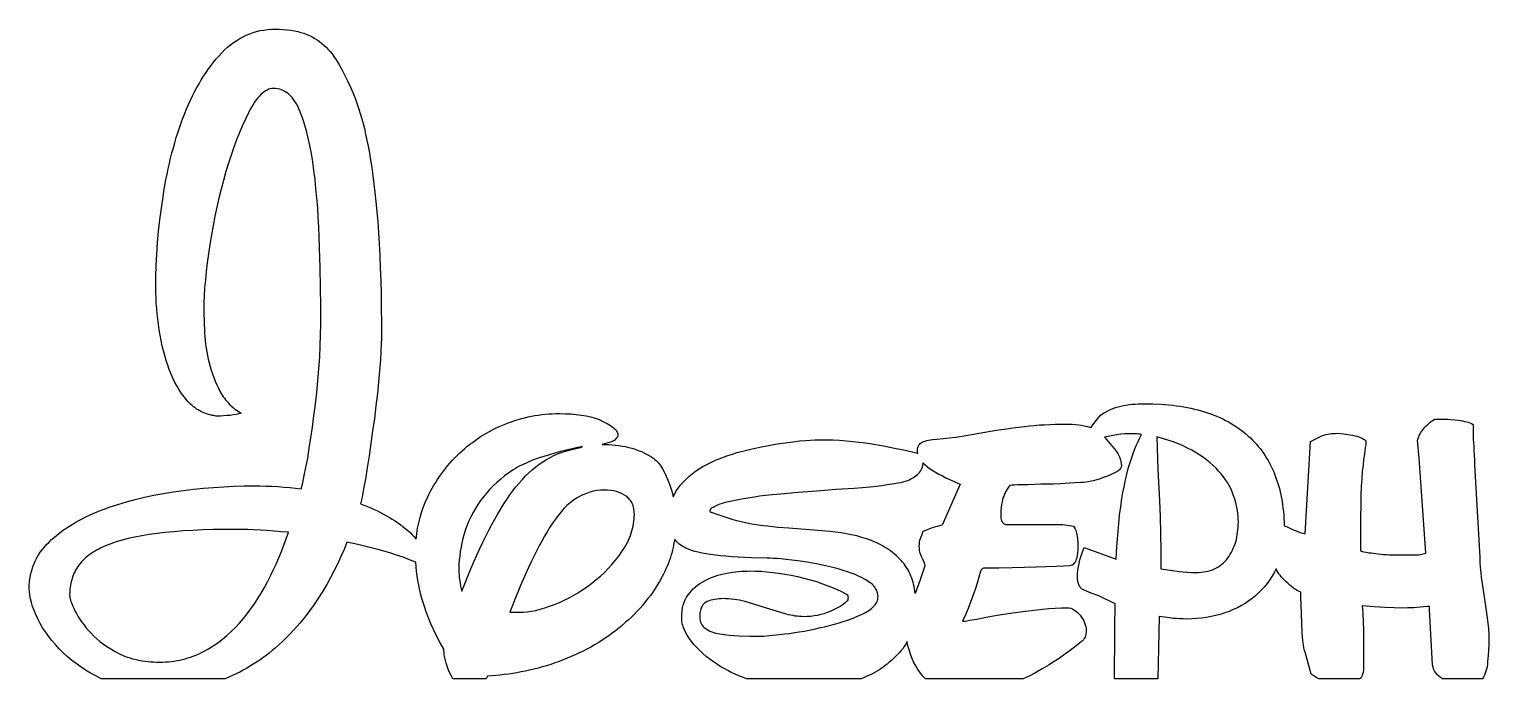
# Model space of a CAD drawing. Extents: x 24 to 189, y 16 to 90.
import ezdxf

# ---------------------------------------------------------------- set-up
doc = ezdxf.new("R2010")
doc.units = 0
doc.layers.add('CAMADA_1', color=18, linetype='CONTINUOUS')

msp = doc.modelspace()

# ---------------------------------------------------------------- linework, layer by layer
at = {"layer": 'CAMADA_1'}
for points in [[(32.26, 16.2), (31.65, 16.52), (31.06, 16.85), (30.5, 17.19), (29.95, 17.55), (29.43, 17.93), (28.93, 18.32), (28.44, 18.72), (27.98, 19.15), (27.52, 19.6), (27.09, 20.07), (26.69, 20.54), (26.31, 21.01), (25.97, 21.49), (25.65, 21.97), (25.36, 22.46), (25.11, 22.96), (24.88, 23.45), (24.68, 23.92), (24.51, 24.37), (24.38, 24.81), (24.27, 25.23), (24.19, 25.63), (24.15, 26.02), (24.13, 26.39), (24.14, 26.76), (24.17, 27.13), (24.21, 27.5), (24.27, 27.86), (24.35, 28.21), (24.45, 28.55), (24.56, 28.89), (24.69, 29.22), (24.84, 29.55), (25.01, 29.86), (25.19, 30.18), (25.39, 30.48), (25.61, 30.78), (25.85, 31.07), (26.1, 31.36), (26.38, 31.63), (26.66, 31.91), (26.96, 32.17), (27.27, 32.43), (27.59, 32.68), (27.91, 32.93), (28.26, 33.17), (28.61, 33.41), (28.97, 33.63), (29.34, 33.86), (29.73, 34.07), (30.12, 34.28), (30.53, 34.48), (30.94, 34.68), (31.37, 34.87), (31.81, 35.05), (32.26, 35.23), (32.72, 35.4), (33.18, 35.57), (33.66, 35.73), (34.14, 35.89), (35.12, 36.18), (36.12, 36.45), (37.16, 36.7), (38.22, 36.92), (39.31, 37.13), (40.43, 37.31), (41.56, 37.47), (42.7, 37.6), (43.83, 37.72), (44.97, 37.81), (46.11, 37.89), (47.25, 37.94), (48.39, 37.97), (49.53, 37.98), (50.21, 37.98), (50.89, 37.96), (51.56, 37.94), (52.24, 37.9), (52.91, 37.85), (53.57, 37.79), (54.23, 37.73), (54.87, 37.65), (55.04, 38.34), (55.21, 39.15), (55.4, 40.07), (55.59, 41.12), (55.77, 42.24), (55.96, 43.41), (56.13, 44.63), (56.3, 45.9), (56.47, 47.2), (56.61, 48.51), (56.74, 49.85), (56.86, 51.19), (56.95, 52.52), (57.01, 53.8), (57.05, 55.02), (57.07, 56.19), (57.06, 58.26), (57.03, 60.4), (57, 62.62), (56.94, 64.91), (56.9, 66.06), (56.85, 67.2), (56.79, 68.31), (56.72, 69.4), (56.63, 70.48), (56.53, 71.53), (56.43, 72.57), (56.3, 73.59), (56.17, 74.57), (56.02, 75.51), (55.85, 76.4), (55.66, 77.26), (55.45, 78.07), (55.23, 78.83), (55.12, 79.2), (54.99, 79.55), (54.87, 79.9), (54.74, 80.23), (54.6, 80.55), (54.46, 80.85), (54.31, 81.12), (54.15, 81.38), (53.99, 81.62), (53.82, 81.83), (53.64, 82.03), (53.46, 82.2), (53.27, 82.35), (53.07, 82.49), (52.86, 82.6), (52.65, 82.69), (52.43, 82.76), (52.21, 82.81), (51.97, 82.85), (51.73, 82.86), (51.55, 82.85), (51.37, 82.81), (51.19, 82.76), (51.02, 82.68), (50.84, 82.59), (50.66, 82.47), (50.48, 82.33), (50.3, 82.17), (50.13, 81.99), (49.95, 81.78), (49.77, 81.56), (49.6, 81.31), (49.42, 81.04), (49.25, 80.75), (49.07, 80.44), (48.9, 80.1), (48.55, 79.4), (48.21, 78.66), (47.88, 77.88), (47.56, 77.07), (47.25, 76.22), (46.94, 75.33), (46.65, 74.41), (46.36, 73.46), (46.08, 72.48), (45.81, 71.48), (45.57, 70.48), (45.33, 69.46), (45.11, 68.42), (44.9, 67.38), (44.71, 66.32), (44.54, 65.25), (44.38, 64.19), (44.24, 63.17), (44.12, 62.19), (44.03, 61.25), (43.95, 60.34), (43.9, 59.48), (43.87, 58.66), (43.86, 57.88), (43.86, 57.33), (43.88, 56.71), (43.94, 55.21), (43.97, 54.8), (44.01, 54.39), (44.05, 53.97), (44.11, 53.55), (44.18, 53.13), (44.26, 52.71), (44.35, 52.29), (44.45, 51.87), (44.56, 51.45), (44.69, 51.03), (44.83, 50.62), (44.98, 50.21), (45.15, 49.8), (45.32, 49.4), (45.52, 49), (45.72, 48.61), (45.94, 48.23), (46.06, 48.05), (46.19, 47.87), (46.32, 47.7), (46.45, 47.54), (46.59, 47.38), (46.74, 47.22), (46.89, 47.08), (47.04, 46.93), (47.21, 46.8), (47.37, 46.66), (47.54, 46.54), (47.72, 46.42), (47.9, 46.31), (48.09, 46.2), (47.82, 46.12), (47.52, 46.05), (47.19, 45.99), (46.82, 45.94), (46.45, 45.91), (46.08, 45.88), (45.73, 45.86), (45.38, 45.86), (45.22, 45.87), (45.09, 45.9), (44.95, 45.93), (44.79, 45.94), (44.58, 45.99), (44.38, 46.04), (44.17, 46.11), (43.98, 46.18), (43.78, 46.26), (43.59, 46.35), (43.41, 46.44), (43.22, 46.55), (43.05, 46.66), (42.87, 46.78), (42.7, 46.91), (42.54, 47.05), (42.37, 47.19), (42.22, 47.35), (42.06, 47.51), (41.91, 47.68), (41.62, 48.04), (41.35, 48.42), (41.08, 48.82), (40.83, 49.23), (40.6, 49.67), (40.37, 50.13), (40.16, 50.61), (39.96, 51.11), (39.78, 51.62), (39.61, 52.15), (39.45, 52.69), (39.3, 53.24), (39.16, 53.81), (39.04, 54.39), (38.92, 54.99), (38.82, 55.59), (38.73, 56.21), (38.66, 56.81), (38.59, 57.41), (38.54, 58.01), (38.49, 58.6), (38.46, 59.18), (38.45, 59.76), (38.44, 60.34), (38.45, 61.61), (38.49, 62.88), (38.55, 64.16), (38.64, 65.45), (38.75, 66.73), (38.89, 68.03), (39.06, 69.32), (39.25, 70.62), (39.35, 71.27), (39.46, 71.91), (39.58, 72.54), (39.7, 73.16), (39.83, 73.78), (39.97, 74.38), (40.11, 74.98), (40.26, 75.57), (40.42, 76.16), (40.58, 76.73), (40.75, 77.3), (40.93, 77.86), (41.11, 78.41), (41.3, 78.96), (41.5, 79.49), (41.7, 80.02), (41.91, 80.54), (42.13, 81.04), (42.35, 81.54), (42.58, 82.02), (42.82, 82.49), (43.06, 82.95), (43.32, 83.39), (43.57, 83.83), (43.84, 84.25), (44.11, 84.66), (44.39, 85.06), (44.68, 85.45), (44.97, 85.82), (45.27, 86.19), (45.58, 86.54), (45.89, 86.88), (46.21, 87.2), (46.54, 87.5), (46.88, 87.78), (47.22, 88.04), (47.57, 88.28), (47.93, 88.5), (48.29, 88.7), (48.66, 88.88), (49.04, 89.03), (49.43, 89.17), (49.82, 89.28), (50.22, 89.38), (50.63, 89.45), (51.05, 89.5), (51.47, 89.53), (51.9, 89.54), (52.38, 89.54), (52.84, 89.52), (53.27, 89.48), (53.69, 89.43), (54.09, 89.36), (54.47, 89.28), (54.82, 89.19), (55.16, 89.08), (55.48, 88.96), (55.8, 88.82), (56.1, 88.67), (56.39, 88.51), (56.67, 88.33), (56.94, 88.14), (57.2, 87.94), (57.45, 87.72), (57.69, 87.5), (57.92, 87.26), (58.14, 87.01), (58.35, 86.75), (58.55, 86.48), (58.74, 86.2), (58.92, 85.91), (59.1, 85.61), (59.44, 84.98), (59.78, 84.33), (60.11, 83.65), (60.45, 82.94), (60.58, 82.65), (60.71, 82.34), (60.98, 81.64), (61.26, 80.84), (61.55, 79.93), (61.7, 79.44), (61.85, 78.9), (61.99, 78.32), (62.14, 77.69), (62.28, 77.02), (62.42, 76.32), (62.56, 75.56), (62.7, 74.77), (62.83, 73.93), (62.96, 73.04), (63.08, 72.09), (63.19, 71.1), (63.3, 70.05), (63.4, 68.95), (63.5, 67.8), (63.59, 66.6), (63.67, 65.34), (63.73, 64.01), (63.79, 62.62), (63.84, 61.16), (63.88, 59.64), (63.9, 58.04), (63.92, 56.39), (63.92, 54.66), (63.91, 54.02), (63.87, 53.2), (63.81, 52.2), (63.71, 51.02), (63.6, 49.73), (63.46, 48.4), (63.3, 47.02), (63.12, 45.6), (62.93, 44.18), (62.73, 42.77), (62.52, 41.38), (62.32, 40.02), (62.11, 38.75), (61.91, 37.65), (61.73, 36.71), (61.55, 35.95), (61.95, 35.8), (62.34, 35.65), (62.72, 35.49), (63.09, 35.32), (63.46, 35.15), (63.81, 34.97), (64.16, 34.79), (64.5, 34.61), (64.82, 34.42), (65.15, 34.22), (65.46, 34.02), (65.76, 33.82), (66.06, 33.61), (66.34, 33.39), (66.62, 33.17), (66.89, 32.95), (67.15, 32.71), (67.4, 32.47), (67.63, 32.23), (67.84, 31.98), (67.92, 32.6), (68.01, 33.21), (68.14, 33.81), (68.28, 34.4), (68.46, 34.98), (68.65, 35.55), (68.87, 36.11), (69.12, 36.66), (69.29, 37.02), (69.47, 37.37), (69.66, 37.71), (69.85, 38.05), (70.05, 38.38), (70.26, 38.71), (70.47, 39.03), (70.7, 39.35), (70.92, 39.66), (71.16, 39.96), (71.4, 40.26), (71.65, 40.55), (71.91, 40.83), (72.17, 41.11), (72.44, 41.39), (72.72, 41.65), (73, 41.92), (73.29, 42.17), (73.58, 42.42), (73.88, 42.66), (74.19, 42.89), (74.5, 43.11), (74.81, 43.33), (75.13, 43.54), (75.46, 43.74), (75.79, 43.94), (76.12, 44.13), (76.46, 44.31), (76.81, 44.48), (77.16, 44.65), (77.52, 44.81), (77.88, 44.96), (78.25, 45.1), (78.62, 45.23), (78.99, 45.36), (79.36, 45.48), (79.74, 45.58), (80.11, 45.68), (80.49, 45.77), (80.88, 45.85), (81.26, 45.92), (81.65, 45.98), (82.04, 46.03), (82.43, 46.07), (82.82, 46.1), (83.22, 46.12), (83.62, 46.14), (84.02, 46.14), (84.68, 46.13), (85.32, 46.1), (85.92, 46.05), (86.5, 45.97), (87.04, 45.88), (87.56, 45.76), (88.05, 45.62), (88.51, 45.46), (89, 45.23), (89.43, 45.01), (89.8, 44.79), (89.95, 44.68), (90.09, 44.58), (90.22, 44.47), (90.33, 44.37), (90.42, 44.26), (90.49, 44.16), (90.55, 44.06), (90.59, 43.96), (90.62, 43.87), (90.62, 43.77), (90.61, 43.65), (90.58, 43.53), (90.53, 43.43), (90.47, 43.33), (90.38, 43.24), (90.27, 43.15), (90.14, 43.08), (89.99, 43.01), (89.68, 42.89), (89.39, 42.8), (89.11, 42.72), (88.85, 42.67), (88.93, 42.67), (89.29, 42.67), (89.65, 42.65), (90.02, 42.62), (90.38, 42.59), (90.75, 42.54), (91.11, 42.48), (91.48, 42.41), (91.85, 42.33), (92.22, 42.24), (92.58, 42.13), (92.94, 41.99), (93.3, 41.85), (93.65, 41.68), (94, 41.49), (94.35, 41.29), (94.69, 41.06), (94.81, 40.97), (94.94, 40.86), (95.06, 40.74), (95.19, 40.61), (95.31, 40.46), (95.43, 40.29), (95.54, 40.11), (95.66, 39.92), (95.89, 39.51), (96.1, 39.08), (96.29, 38.64), (96.47, 38.18), (96.59, 37.84), (96.7, 37.49), (96.8, 37.12), (96.89, 36.75), (97.05, 37.09), (97.23, 37.41), (97.43, 37.73), (97.67, 38.03), (97.97, 38.38), (98.3, 38.72), (98.64, 39.04), (99.01, 39.34), (99.4, 39.63), (99.8, 39.9), (100.23, 40.16), (100.67, 40.4), (101.13, 40.63), (101.6, 40.84), (102.08, 41.05), (102.57, 41.24), (103.06, 41.42), (103.57, 41.58), (104.08, 41.74), (104.61, 41.88), (105.65, 42.14), (106.67, 42.37), (107.66, 42.56), (108.63, 42.73), (109.55, 42.86), (110.39, 42.97), (111.15, 43.05), (111.85, 43.11), (112.87, 43.17), (113.33, 43.19), (114.13, 43.19), (114.91, 43.17), (115.68, 43.13), (116.43, 43.08), (117.17, 43.01), (117.89, 42.93), (118.6, 42.84), (119.3, 42.73), (120.63, 42.49), (121.89, 42.25), (123.07, 42.01), (124.17, 41.75), (124.35, 41.71), (124.51, 41.64), (124.48, 41.82), (124.47, 41.99), (124.48, 42.16), (124.51, 42.31), (124.55, 42.44), (124.61, 42.57), (124.69, 42.67), (124.78, 42.77), (124.89, 42.85), (125.02, 42.92), (125.17, 42.99), (125.33, 43.04), (125.51, 43.09), (125.71, 43.14), (125.93, 43.18), (126.16, 43.21), (126.67, 43.26), (127.36, 43.32), (128.06, 43.39), (128.78, 43.49), (129.51, 43.6), (132.73, 44.15), (133.62, 44.3), (134.56, 44.44), (135.55, 44.57), (136.58, 44.7), (137.12, 44.76), (137.67, 44.81), (138.24, 44.86), (138.82, 44.89), (139.42, 44.92), (140.04, 44.94), (140.67, 44.95), (141.32, 44.96), (141.63, 44.95), (141.96, 44.94), (142.31, 44.91), (142.68, 44.87), (142.97, 44.83), (143.31, 44.77), (143.68, 44.68), (144.1, 44.57), (144.29, 44.87), (144.53, 45.21), (144.81, 45.57), (145.15, 45.96), (145.42, 46.15), (145.7, 46.31), (145.98, 46.46), (146.27, 46.6), (146.55, 46.72), (146.84, 46.82), (147.14, 46.91), (147.43, 46.99), (147.74, 47.05), (148.05, 47.11), (148.37, 47.16), (148.71, 47.19), (149.05, 47.22), (149.4, 47.25), (149.76, 47.26), (150.13, 47.26), (151.07, 47.25), (151.99, 47.21), (152.43, 47.17), (152.87, 47.13), (153.31, 47.09), (153.73, 47.03), (154.15, 46.97), (154.56, 46.91), (154.97, 46.83), (155.36, 46.75), (155.75, 46.66), (156.14, 46.56), (156.51, 46.46), (156.88, 46.35), (157.25, 46.23), (157.6, 46.11), (157.95, 45.97), (158.29, 45.84), (158.63, 45.69), (158.95, 45.54), (159.27, 45.37), (159.59, 45.21), (159.89, 45.03), (160.19, 44.85), (160.49, 44.66), (160.77, 44.47), (161.05, 44.26), (161.32, 44.05), (161.59, 43.83), (161.84, 43.61), (162.08, 43.39), (162.32, 43.16), (162.54, 42.92), (162.76, 42.68), (162.97, 42.44), (163.17, 42.19), (163.37, 41.93), (163.56, 41.66), (163.74, 41.39), (163.91, 41.12), (164.08, 40.83), (164.24, 40.54), (164.39, 40.25), (164.54, 39.95), (164.68, 39.64), (164.81, 39.33), (164.93, 39.01), (165.04, 38.68), (165.15, 38.35), (165.25, 38.02), (165.35, 37.67), (165.43, 37.32), (165.51, 36.97), (165.59, 36.61), (165.65, 36.24), (165.71, 35.86), (165.76, 35.48), (165.8, 35.1), (165.84, 34.71), (165.86, 34.31), (165.88, 33.9), (165.9, 33.49), (166.22, 33.34), (166.53, 33.19), (166.83, 33.06), (167.13, 32.94), (167.43, 32.83), (167.71, 32.73), (167.99, 32.65), (168.27, 32.57), (168.86, 42.99), (170.21, 43.66), (170.41, 43.72), (170.61, 43.77), (170.81, 43.82), (171.02, 43.85), (171.23, 43.88), (171.45, 43.9), (171.68, 43.91), (171.91, 43.92), (172.24, 43.9), (172.63, 43.86), (173.08, 43.8), (173.6, 43.71), (173.86, 43.65), (174.11, 43.59), (174.33, 43.52), (174.53, 43.44), (174.71, 43.36), (174.87, 43.27), (175.01, 43.17), (175.12, 43.07), (175.12, 42.83), (175.1, 42.63), (175.08, 42.45), (175.04, 42.31), (174.95, 41.55), (174.87, 40.96), (174.8, 40.31), (174.72, 39.59), (174.66, 38.8), (174.6, 37.91), (174.56, 36.9), (174.54, 35.77), (174.53, 34.52), (174.53, 30.63), (174.86, 30.55), (175.17, 30.49), (175.45, 30.44), (175.72, 30.41), (176.25, 30.36), (176.82, 30.29), (177.12, 30.25), (177.43, 30.22), (177.75, 30.21), (178.09, 30.2), (180.88, 30.2), (181.07, 30.21), (181.3, 30.24), (181.58, 30.3), (181.9, 30.37), (181.14, 41.12), (180.97, 43.16), (181.02, 43.33), (181.09, 43.51), (181.16, 43.68), (181.25, 43.84), (181.34, 44.01), (181.44, 44.16), (181.55, 44.32), (181.66, 44.47), (181.79, 44.61), (181.93, 44.76), (182.07, 44.89), (182.22, 45.03), (182.38, 45.16), (182.55, 45.29), (182.73, 45.41), (182.91, 45.53), (184.1, 45.53), (184.38, 45.52), (184.72, 45.49), (185.12, 45.45), (185.58, 45.4), (185.82, 45.36), (186.05, 45.32), (186.27, 45.27), (186.48, 45.22), (186.68, 45.16), (186.87, 45.09), (187.06, 45.02), (187.23, 44.93), (187.23, 43.83), (187.24, 43.53), (187.25, 43.2), (187.28, 42.85), (187.32, 42.48), (187.33, 42.02), (187.36, 41.5), (187.39, 40.94), (187.4, 40.36), (187.99, 29.95), (188, 29.36), (188.04, 28.78), (188.09, 28.22), (188.16, 27.66), (188.5, 25.46), (188.84, 23.09), (188.91, 22.49), (188.97, 21.86), (189, 21.22), (189.01, 20.55), (189, 20.05), (188.98, 19.48), (188.94, 18.84), (188.88, 18.14), (188.85, 17.84), (188.81, 17.56), (188.75, 17.3), (188.69, 17.05), (188.61, 16.82), (188.52, 16.6), (188.42, 16.39), (188.31, 16.2), (183.76, 16.2), (183.54, 16.35), (183.34, 16.52), (183.16, 16.69), (183.01, 16.88), (182.88, 17.08), (182.78, 17.29), (182.71, 17.52), (182.66, 17.76), (182.32, 24.02), (182.32, 24.36), (182.07, 24.36), (181.26, 24.29), (180.54, 24.23), (179.87, 24.2), (179.19, 24.19), (178.3, 24.21), (177.26, 24.25), (176.06, 24.33), (174.7, 24.45), (174.74, 24.05), (174.78, 23.62), (174.83, 22.67), (174.86, 21.65), (174.87, 20.64), (174.87, 17.76), (174.86, 17.46), (174.84, 17.19), (174.81, 16.95), (174.76, 16.75), (174.7, 16.57), (174.62, 16.42), (174.53, 16.29), (174.48, 16.25), (174.42, 16.2), (169.81, 16.2), (169.6, 16.32), (169.39, 16.44), (169.17, 16.58), (168.94, 16.74), (168.27, 19.2), (168.23, 19.29), (168.19, 19.4), (168.12, 19.68), (168.06, 20.04), (168.01, 20.47), (167.94, 21.44), (167.89, 22.5), (167.8, 24.57), (167.77, 25.41), (167.76, 25.97), (167.57, 26.06), (167.37, 26.17), (167.16, 26.3), (166.95, 26.45), (166.74, 26.61), (166.52, 26.79), (166.3, 26.98), (166.07, 27.2), (165.89, 27.37), (165.73, 27.54), (165.57, 27.72), (165.43, 27.89), (165.3, 28.07), (165.18, 28.25), (165.07, 28.43), (164.98, 28.6), (164.75, 28.17), (164.5, 27.74), (164.24, 27.34), (163.96, 26.95), (163.66, 26.58), (163.35, 26.23), (163.01, 25.9), (162.66, 25.58), (162.29, 25.27), (161.89, 24.99), (161.49, 24.72), (161.06, 24.46), (160.61, 24.23), (160.15, 24.01), (159.68, 23.81), (159.18, 23.63), (158.67, 23.47), (158.16, 23.34), (157.64, 23.22), (157.11, 23.12), (156.57, 23.05), (156.02, 22.99), (155.47, 22.96), (154.91, 22.95), (154.49, 22.96), (154.09, 22.97), (153.73, 22.99), (153.41, 23.02), (152.69, 23.11), (151.77, 23.23), (151.7, 19.65), (151.62, 16.2), (146.72, 16.2), (146.73, 17.97), (146.75, 19.74), (146.78, 21.96), (146.79, 24.66), (144.94, 25.55), (144.09, 25.88), (143.3, 26.2), (143.21, 26.24), (143.13, 26.29), (143.05, 26.34), (142.97, 26.41), (142.91, 26.48), (142.85, 26.56), (142.79, 26.64), (142.74, 26.73), (142.7, 26.83), (142.66, 26.94), (142.6, 27.18), (142.56, 27.44), (142.55, 27.73), (142.56, 28.08), (142.6, 28.45), (142.65, 28.83), (142.72, 29.23), (142.82, 29.65), (142.95, 30.09), (143.11, 30.54), (143.3, 31.01), (146.92, 29.71), (147.01, 31.14), (147.13, 32.82), (147.21, 33.73), (147.31, 34.66), (147.43, 35.61), (147.57, 36.58), (147.65, 37.06), (147.74, 37.54), (147.84, 38.03), (147.94, 38.5), (148.05, 38.98), (148.17, 39.46), (148.29, 39.93), (148.43, 40.4), (148.57, 40.86), (148.72, 41.31), (148.87, 41.75), (149.04, 42.18), (149.21, 42.6), (149.4, 43), (149.59, 43.4), (149.79, 43.78), (149.62, 43.81), (149.44, 43.83), (149.26, 43.84), (149.07, 43.85), (148.36, 43.85), (147.89, 43.84), (147.43, 43.81), (146.98, 43.75), (146.55, 43.68), (145.58, 43.48), (146.44, 42.5), (146.69, 42.21), (146.91, 41.91), (147.09, 41.62), (147.24, 41.34), (147.35, 41.05), (147.4, 40.91), (147.44, 40.77), (147.46, 40.63), (147.49, 40.49), (147.5, 40.35), (147.5, 40.22), (147.49, 40.13), (147.47, 40.05), (147.43, 39.97), (147.37, 39.89), (147.3, 39.81), (147.22, 39.73), (147.11, 39.66), (146.99, 39.58), (146.73, 39.44), (146.44, 39.29), (146.14, 39.16), (145.81, 39.03), (145.46, 38.91), (145.1, 38.79), (144.72, 38.67), (144.33, 38.56), (143.94, 38.47), (143.58, 38.41), (143.24, 38.37), (142.93, 38.35), (141.68, 38.28), (140.64, 38.23), (139.78, 38.19), (139.04, 38.18), (138.36, 38.17), (137.68, 38.14), (136.96, 38.11), (136.16, 38.1), (135.76, 38.09), (135.42, 38.08), (135.13, 38.05), (134.89, 38.01), (134.82, 37.94), (134.75, 37.85), (134.6, 37.61), (134.43, 37.3), (134.25, 36.91), (134.16, 36.69), (134.09, 36.44), (134.02, 36.17), (133.97, 35.88), (133.92, 35.56), (133.89, 35.22), (133.88, 34.85), (133.87, 34.46), (133.88, 34.33), (133.91, 34.19), (133.97, 34.05), (134.04, 33.91), (134.09, 33.84), (134.14, 33.78), (134.2, 33.73), (134.27, 33.69), (134.35, 33.65), (134.44, 33.63), (134.53, 33.62), (134.63, 33.61), (140.9, 33.61), (142.08, 33.44), (142.16, 33.33), (142.24, 33.21), (142.3, 33.08), (142.36, 32.95), (142.41, 32.8), (142.45, 32.64), (142.48, 32.47), (142.51, 32.3), (142.54, 31.95), (142.57, 31.61), (142.59, 31.29), (142.59, 30.99), (142.58, 30.72), (142.55, 30.43), (142.5, 30.11), (142.42, 29.76), (142.37, 29.59), (142.31, 29.44), (142.24, 29.31), (142.15, 29.2), (142.04, 29.11), (141.93, 29.04), (141.8, 28.99), (141.66, 28.96), (140.98, 28.91), (140.13, 28.87), (137.89, 28.79), (136.56, 28.75), (135.15, 28.72), (133.66, 28.71), (132.09, 28.7), (132.01, 28.7), (131.93, 28.68), (131.86, 28.65), (131.8, 28.62), (131.74, 28.57), (131.68, 28.51), (131.63, 28.44), (131.59, 28.36), (131.41, 27.68), (131.2, 26.99), (130.98, 26.28), (130.74, 25.57), (130.47, 24.85), (130.19, 24.13), (129.88, 23.41), (129.55, 22.69), (129.67, 22.7), (129.85, 22.72), (130.39, 22.81), (131.18, 22.95), (132.22, 23.16), (132.83, 23.27), (133.49, 23.39), (134.21, 23.5), (134.98, 23.61), (135.81, 23.72), (136.69, 23.83), (138.61, 24.05), (139.3, 24.12), (140.01, 24.17), (140.72, 24.2), (141.41, 24.21), (141.6, 24.2), (141.78, 24.16), (141.97, 24.1), (142.15, 24), (142.33, 23.88), (142.5, 23.74), (142.67, 23.57), (142.85, 23.37), (143, 23.16), (143.14, 22.94), (143.26, 22.73), (143.35, 22.52), (143.43, 22.31), (143.48, 22.1), (143.51, 21.89), (143.52, 21.67), (143.51, 21.45), (143.49, 21.25), (143.45, 21.06), (143.4, 20.89), (143.32, 20.74), (143.24, 20.61), (143.13, 20.5), (143.01, 20.4), (142.56, 20.05), (142.04, 19.65), (141.46, 19.22), (140.81, 18.75), (140.47, 18.51), (140.11, 18.27), (139.74, 18.03), (139.36, 17.79), (138.57, 17.32), (137.72, 16.85), (137.07, 16.51), (136.41, 16.2), (125.38, 16.2), (125.23, 16.35), (125.08, 16.51), (124.94, 16.68), (124.81, 16.85), (124.53, 17.26), (124.27, 17.68), (124.04, 18.11), (123.84, 18.55), (123.67, 19), (123.52, 19.46), (123.4, 19.92), (123.31, 20.4), (123.15, 20.12), (122.98, 19.86), (122.8, 19.6), (122.6, 19.36), (122.39, 19.13), (122.18, 18.9), (121.96, 18.68), (121.74, 18.47), (121.52, 18.26), (121.29, 18.06), (121.06, 17.87), (120.82, 17.69), (120.58, 17.51), (120.34, 17.34), (120.09, 17.18), (119.84, 17.03), (119.58, 16.88), (119.32, 16.74), (119.06, 16.61), (118.79, 16.48), (118.46, 16.34), (118.13, 16.2), (105.17, 16.2), (104.72, 16.37), (104.28, 16.55), (103.86, 16.74), (103.44, 16.93), (103.04, 17.14), (102.65, 17.35), (102.27, 17.57), (101.9, 17.8), (101.45, 18.1), (101.02, 18.4), (100.61, 18.72), (100.23, 19.04), (99.87, 19.38), (99.53, 19.72), (99.22, 20.06), (98.94, 20.42), (98.68, 20.78), (98.45, 21.13), (98.27, 21.48), (98.11, 21.82), (98.05, 21.99), (97.99, 22.15), (97.94, 22.32), (97.9, 22.48), (97.87, 22.65), (97.85, 22.81), (97.84, 22.97), (97.84, 23.13), (97.85, 23.5), (97.88, 23.86), (97.94, 24.2), (98.02, 24.53), (98.12, 24.84), (98.24, 25.13), (98.39, 25.41), (98.56, 25.67), (98.74, 25.92), (98.94, 26.15), (99.15, 26.37), (99.38, 26.58), (99.62, 26.77), (99.87, 26.95), (100.14, 27.12), (100.42, 27.28), (100.71, 27.42), (101, 27.55), (101.3, 27.67), (101.61, 27.79), (101.93, 27.89), (102.25, 27.98), (102.58, 28.06), (102.92, 28.12), (103.59, 28.24), (103.92, 28.28), (104.25, 28.31), (104.58, 28.34), (104.9, 28.36), (105.22, 28.37), (105.54, 28.38), (106.16, 28.37), (106.8, 28.34), (107.45, 28.29), (108.11, 28.22), (108.79, 28.13), (109.48, 28.02), (110.19, 27.89), (110.92, 27.74), (111.64, 27.57), (112.36, 27.38), (113.06, 27.17), (113.76, 26.93), (114.45, 26.67), (115.13, 26.39), (115.8, 26.08), (116.46, 25.75), (116.54, 25.67), (116.59, 25.58), (116.62, 25.5), (116.63, 25.41), (116.62, 25.26), (116.59, 25.12), (116.54, 25), (116.46, 24.91), (116.32, 24.78), (116.15, 24.65), (115.96, 24.51), (115.74, 24.38), (115.5, 24.24), (115.22, 24.1), (114.92, 23.95), (114.6, 23.81), (114.26, 23.67), (113.91, 23.55), (113.55, 23.45), (113.18, 23.36), (112.81, 23.3), (112.42, 23.25), (112.03, 23.22), (111.64, 23.21), (111.4, 23.22), (111.16, 23.23), (110.92, 23.26), (110.67, 23.29), (110.42, 23.33), (110.17, 23.38), (109.91, 23.44), (109.65, 23.51), (108.56, 23.83), (107.4, 24.19), (106.21, 24.56), (104.99, 24.91), (104.68, 24.99), (104.37, 25.06), (104.06, 25.11), (103.75, 25.16), (103.44, 25.2), (103.12, 25.22), (102.81, 25.24), (102.49, 25.25), (102.26, 25.24), (102.03, 25.22), (101.81, 25.2), (101.58, 25.16), (101.36, 25.11), (101.14, 25.06), (100.93, 24.99), (100.71, 24.91), (100.61, 24.86), (100.52, 24.81), (100.43, 24.74), (100.34, 24.67), (100.27, 24.59), (100.2, 24.5), (100.14, 24.4), (100.08, 24.29), (100.03, 24.18), (99.99, 24.05), (99.95, 23.92), (99.92, 23.78), (99.9, 23.63), (99.88, 23.47), (99.87, 23.13), (99.88, 22.94), (99.91, 22.77), (99.96, 22.6), (100.03, 22.44), (100.12, 22.29), (100.22, 22.15), (100.35, 22.02), (100.5, 21.9), (100.67, 21.79), (100.84, 21.69), (101.03, 21.59), (101.23, 21.51), (101.44, 21.44), (101.67, 21.37), (101.91, 21.31), (102.15, 21.27), (102.67, 21.19), (103.21, 21.13), (103.77, 21.08), (104.35, 21.05), (105.54, 21.02), (106.73, 21.01), (107.12, 21.03), (107.71, 21.08), (108.5, 21.16), (109.48, 21.27), (110.02, 21.33), (110.57, 21.41), (111.12, 21.5), (111.68, 21.59), (112.24, 21.7), (112.81, 21.81), (113.38, 21.94), (113.96, 22.07), (114.54, 22.21), (115.1, 22.36), (115.64, 22.53), (116.18, 22.7), (116.69, 22.87), (117.19, 23.06), (117.68, 23.26), (118.15, 23.47), (118.38, 23.57), (118.59, 23.68), (118.79, 23.8), (118.97, 23.91), (119.14, 24.03), (119.29, 24.15), (119.43, 24.27), (119.55, 24.4), (119.66, 24.53), (119.76, 24.66), (119.84, 24.79), (119.9, 24.93), (119.95, 25.07), (119.99, 25.21), (120.01, 25.35), (120.02, 25.5), (120.01, 25.64), (119.99, 25.77), (119.97, 25.9), (119.93, 26.03), (119.88, 26.16), (119.81, 26.28), (119.74, 26.41), (119.66, 26.53), (119.56, 26.64), (119.45, 26.76), (119.34, 26.87), (119.21, 26.98), (119.07, 27.09), (118.92, 27.2), (118.75, 27.3), (118.58, 27.4), (118.21, 27.6), (117.82, 27.79), (117.42, 27.97), (116.99, 28.13), (116.55, 28.29), (116.09, 28.44), (115.61, 28.59), (115.11, 28.72), (114.09, 28.96), (113.05, 29.17), (112.01, 29.36), (110.96, 29.52), (109.95, 29.65), (109.03, 29.74), (108.61, 29.78), (108.21, 29.8), (107.84, 29.81), (107.49, 29.82), (105.76, 29.87), (104.21, 29.94), (103.5, 29.99), (102.84, 30.04), (102.22, 30.1), (101.65, 30.16), (101.11, 30.22), (100.61, 30.3), (100.14, 30.39), (99.71, 30.48), (99.31, 30.59), (98.94, 30.7), (98.6, 30.83), (98.3, 30.96), (98.1, 31.07), (97.9, 31.18), (97.73, 31.29), (97.56, 31.42), (97.41, 31.54), (97.28, 31.68), (97.16, 31.82), (97.05, 31.96), (96.99, 31.65), (96.93, 31.33), (96.86, 31.02), (96.79, 30.71), (96.71, 30.4), (96.62, 30.09), (96.52, 29.79), (96.41, 29.49), (96.3, 29.19), (96.18, 28.9), (96.06, 28.6), (95.93, 28.31), (95.79, 28.03), (95.64, 27.74), (95.32, 27.18), (95.08, 26.78), (94.83, 26.39), (94.57, 26), (94.3, 25.62), (94.02, 25.25), (93.73, 24.89), (93.44, 24.53), (93.13, 24.18), (92.82, 23.84), (92.5, 23.5), (92.16, 23.17), (91.82, 22.85), (91.47, 22.54), (91.11, 22.23), (90.75, 21.93), (90.37, 21.63), (89.99, 21.35), (89.6, 21.07), (89.2, 20.79), (88.8, 20.53), (88.39, 20.28), (87.98, 20.03), (87.56, 19.79), (87.13, 19.56), (86.7, 19.33), (86.26, 19.12), (85.82, 18.91), (85.37, 18.71), (84.91, 18.52), (84.45, 18.34), (83.99, 18.16), (83.51, 17.99), (83.04, 17.83), (82.56, 17.68), (82.08, 17.54), (81.61, 17.41), (81.13, 17.28), (80.65, 17.17), (80.18, 17.06), (79.7, 16.97), (79.23, 16.88), (78.75, 16.8), (78.27, 16.73), (77.8, 16.67), (77.32, 16.61), (76.84, 16.57), (76.37, 16.54), (75.89, 16.51), (75.84, 16.35), (75.77, 16.2), (71.97, 16.2), (71.79, 16.57), (71.62, 16.93), (71.47, 17.29), (71.34, 17.63), (71.23, 17.95), (71.14, 18.27), (71.07, 18.57), (71.02, 18.85), (70.99, 19.13), (70.98, 19.39), (70.98, 19.56), (70.57, 20.27), (70.19, 20.99), (69.84, 21.69), (69.52, 22.39), (69.23, 23.09), (68.97, 23.78), (68.73, 24.47), (68.53, 25.15), (68.38, 25.69), (68.25, 26.22), (68.14, 26.76), (68.04, 27.29), (67.95, 27.82), (67.89, 28.34), (67.83, 28.86), (67.8, 29.38), (67.09, 29.65), (66.36, 29.92), (65.62, 30.17), (64.86, 30.41), (63.67, 30.75), (62.46, 31.07), (61.25, 31.37), (60.03, 31.63), (59.7, 30.81), (59.35, 30), (58.98, 29.2), (58.59, 28.41), (58.18, 27.62), (57.74, 26.85), (57.29, 26.08), (56.81, 25.33), (56.32, 24.59), (55.8, 23.86), (55.26, 23.16), (54.7, 22.48), (54.11, 21.82), (53.51, 21.18), (52.89, 20.55), (52.24, 19.95), (51.91, 19.66), (51.58, 19.38), (51.24, 19.1), (50.89, 18.83), (50.54, 18.57), (50.18, 18.32), (49.82, 18.08), (49.45, 17.84), (49.07, 17.61), (48.69, 17.38), (48.3, 17.17), (47.91, 16.96), (47.51, 16.76), (47.11, 16.57), (46.69, 16.38), (46.28, 16.2)], [(151.5, 43.51), (151.64, 39.83), (151.81, 36.3), (151.88, 34.53), (151.93, 32.66), (151.97, 30.69), (151.98, 28.62), (154.06, 28.31), (154.45, 28.27), (154.89, 28.24), (155.38, 28.22), (155.94, 28.21), (156.23, 28.22), (156.52, 28.24), (156.79, 28.27), (157.06, 28.31), (157.31, 28.37), (157.56, 28.44), (157.8, 28.52), (158.03, 28.62), (158.25, 28.73), (158.46, 28.85), (158.66, 28.98), (158.85, 29.13), (159.03, 29.29), (159.2, 29.46), (159.37, 29.65), (159.52, 29.85), (159.67, 30.06), (159.8, 30.27), (159.93, 30.49), (160.04, 30.72), (160.15, 30.95), (160.25, 31.18), (160.34, 31.43), (160.42, 31.68), (160.49, 31.93), (160.55, 32.19), (160.6, 32.46), (160.64, 32.73), (160.67, 33.01), (160.7, 33.29), (160.71, 33.58), (160.72, 33.88), (160.71, 34.2), (160.69, 34.54), (160.65, 34.87), (160.61, 35.21), (160.54, 35.55), (160.47, 35.9), (160.38, 36.25), (160.27, 36.61), (160.15, 36.97), (160.01, 37.32), (159.85, 37.67), (159.68, 38.01), (159.48, 38.35), (159.26, 38.68), (159.03, 39.01), (158.77, 39.34), (158.49, 39.66), (158.2, 39.98), (157.88, 40.29), (157.53, 40.59), (157.17, 40.88), (156.78, 41.17), (156.37, 41.45), (155.94, 41.73), (155.48, 42), (154.99, 42.25), (154.48, 42.49), (153.94, 42.72), (153.37, 42.94), (152.77, 43.14), (152.15, 43.33)], [(84.7, 41.91), (85.59, 42.14), (86.39, 42.33), (86.54, 42.4), (86.6, 42.41), (86.64, 42.42), (86.35, 42.37), (86.05, 42.31), (85.76, 42.24), (85.46, 42.16), (84.79, 42.03), (84.15, 41.87), (83.52, 41.69), (82.92, 41.49), (82.25, 41.31), (81.62, 41.1), (81, 40.88), (80.41, 40.64), (79.85, 40.37), (79.57, 40.23), (79.31, 40.09), (79.05, 39.94), (78.79, 39.78), (78.55, 39.62), (78.31, 39.45), (77.84, 39.11), (77.39, 38.75), (76.97, 38.38), (76.56, 37.99), (76.17, 37.6), (75.81, 37.18), (75.46, 36.76), (75.13, 36.32), (74.82, 35.87), (74.54, 35.42), (74.27, 34.96), (74.03, 34.49), (73.81, 34.02), (73.61, 33.54), (73.43, 33.05), (73.27, 32.55), (73.13, 32.06), (73.01, 31.56), (72.91, 31.07), (72.82, 30.57), (72.76, 30.08), (72.71, 29.59), (72.68, 29.1), (72.68, 28.62), (72.68, 28.26), (72.7, 27.92), (72.72, 27.59), (72.76, 27.26), (72.81, 26.95), (72.87, 26.65), (72.93, 26.36), (73.01, 26.08), (73.35, 26.94), (73.69, 27.78), (74.03, 28.6), (74.37, 29.39), (74.71, 30.16), (75.05, 30.9), (75.38, 31.62), (75.72, 32.31), (76.06, 32.98), (76.4, 33.62), (76.74, 34.24), (77.08, 34.83), (77.42, 35.4), (77.76, 35.94), (78.09, 36.46), (78.43, 36.96), (78.77, 37.43), (79.12, 37.88), (79.48, 38.3), (79.84, 38.71), (80.21, 39.1), (80.58, 39.46), (80.96, 39.8), (81.35, 40.12), (81.75, 40.42), (82.15, 40.7), (82.56, 40.95), (82.97, 41.19), (83.39, 41.4), (83.82, 41.59), (84.26, 41.76)], [(124.2, 25.83), (124.16, 26.1), (124.13, 26.36), (124.08, 26.62), (124.03, 26.87), (123.97, 27.11), (123.9, 27.35), (123.82, 27.58), (123.74, 27.8), (123.65, 28.02), (123.55, 28.23), (123.45, 28.43), (123.33, 28.63), (123.21, 28.82), (123.09, 29), (122.95, 29.18), (122.81, 29.35), (122.63, 29.55), (122.44, 29.75), (122.25, 29.94), (122.05, 30.12), (121.85, 30.3), (121.64, 30.47), (121.42, 30.63), (121.2, 30.79), (120.98, 30.94), (120.75, 31.08), (120.51, 31.22), (120.27, 31.35), (120.03, 31.48), (119.77, 31.59), (119.52, 31.7), (119.26, 31.81), (118.72, 32), (118.17, 32.17), (117.61, 32.33), (117.03, 32.46), (116.44, 32.58), (115.84, 32.68), (115.23, 32.76), (114.6, 32.82), (109.94, 33.2), (108.71, 33.3), (107.57, 33.42), (107.03, 33.48), (106.51, 33.55), (106.02, 33.63), (105.54, 33.71), (105.06, 33.81), (104.57, 33.92), (104.06, 34.05), (103.53, 34.2), (102.98, 34.37), (102.41, 34.55), (101.83, 34.76), (101.22, 34.98), (101.15, 34.99), (101.1, 35.02), (101.06, 35.08), (101.05, 35.15), (101.06, 35.24), (101.1, 35.32), (101.15, 35.41), (101.22, 35.49), (101.4, 35.59), (101.58, 35.69), (101.78, 35.78), (101.98, 35.87), (102.2, 35.95), (102.43, 36.03), (102.67, 36.1), (102.92, 36.17), (103.49, 36.3), (104.21, 36.44), (105.06, 36.6), (106.05, 36.76), (106.61, 36.84), (107.3, 36.93), (108.1, 37.01), (109.01, 37.1), (111.01, 37.27), (113.12, 37.44), (115.24, 37.6), (117.31, 37.73), (118.27, 37.8), (119.11, 37.87), (119.83, 37.95), (120.44, 38.03), (121.04, 38.12), (121.84, 38.24), (122.26, 38.31), (122.63, 38.38), (122.96, 38.46), (123.23, 38.54), (123.4, 38.6), (123.57, 38.68), (123.72, 38.76), (123.88, 38.84), (124.03, 38.94), (124.18, 39.04), (124.32, 39.14), (124.46, 39.26), (124.59, 39.38), (124.71, 39.51), (124.81, 39.65), (124.9, 39.8), (124.97, 39.96), (125.03, 40.12), (125.07, 40.3), (125.1, 40.48), (125.09, 40.6), (125.31, 40.38), (125.56, 40.16), (125.83, 39.95), (126.12, 39.75), (126.49, 39.52), (126.88, 39.31), (127.28, 39.1), (127.69, 38.9), (129.3, 38.18), (127.27, 33.53), (126.97, 33.48), (126.69, 33.41), (126.4, 33.33), (126.12, 33.23), (125.58, 33.03), (125.07, 32.85), (124.91, 32.38), (124.77, 32), (124.71, 31.82), (124.67, 31.62), (124.65, 31.4), (124.64, 31.16), (124.65, 30.99), (124.66, 30.83), (124.68, 30.68), (124.71, 30.54), (124.74, 30.41), (124.79, 30.28), (124.84, 30.17), (124.9, 30.06), (125.02, 29.83), (125.13, 29.57), (125.23, 29.28), (125.32, 28.96), (124.76, 27.39)], [(89.1, 37.51), (88.68, 37.49), (88.27, 37.45), (87.86, 37.38), (87.46, 37.27), (87.07, 37.14), (86.69, 36.98), (86.31, 36.79), (85.95, 36.58), (85.58, 36.33), (85.23, 36.05), (84.88, 35.75), (84.54, 35.41), (84.21, 35.05), (83.89, 34.65), (83.57, 34.23), (83.26, 33.78), (82.95, 33.31), (82.65, 32.81), (82.34, 32.29), (82.04, 31.75), (81.73, 31.2), (81.43, 30.62), (81.13, 30.02), (80.82, 29.4), (80.52, 28.76), (80.22, 28.1), (79.92, 27.42), (79.62, 26.72), (79.32, 26), (79.03, 25.25), (78.73, 24.49), (78.43, 23.71), (79.53, 23.71), (79.96, 23.72), (80.41, 23.76), (80.88, 23.83), (81.36, 23.93), (81.86, 24.05), (82.38, 24.21), (82.92, 24.39), (83.47, 24.6), (84.03, 24.83), (84.58, 25.08), (85.12, 25.35), (85.65, 25.64), (86.18, 25.95), (86.69, 26.29), (87.2, 26.64), (87.7, 27.01), (88.19, 27.4), (88.66, 27.8), (89.11, 28.22), (89.54, 28.66), (89.96, 29.11), (90.35, 29.58), (90.73, 30.06), (91.09, 30.56), (91.26, 30.82), (91.42, 31.07), (91.56, 31.33), (91.7, 31.59), (91.83, 31.85), (91.94, 32.11), (92.04, 32.37), (92.14, 32.64), (92.22, 32.9), (92.29, 33.17), (92.35, 33.44), (92.4, 33.71), (92.44, 33.98), (92.46, 34.25), (92.48, 34.52), (92.49, 34.8), (92.48, 34.96), (92.47, 35.13), (92.45, 35.28), (92.43, 35.43), (92.4, 35.58), (92.36, 35.72), (92.31, 35.85), (92.25, 35.98), (92.19, 36.11), (92.12, 36.23), (92.05, 36.34), (91.96, 36.45), (91.87, 36.55), (91.77, 36.65), (91.67, 36.74), (91.56, 36.83), (91.31, 36.99), (91.05, 37.13), (90.77, 37.24), (90.48, 37.34), (90.16, 37.41), (89.82, 37.46), (89.47, 37.5)], [(38.86, 18.09), (39.2, 18.09), (39.53, 18.11), (39.86, 18.13), (40.19, 18.16), (40.51, 18.2), (40.83, 18.26), (41.15, 18.32), (41.46, 18.38), (41.76, 18.46), (42.07, 18.55), (42.37, 18.65), (42.67, 18.76), (42.96, 18.87), (43.25, 19), (43.53, 19.13), (43.82, 19.27), (44.37, 19.58), (44.91, 19.92), (45.44, 20.28), (45.95, 20.67), (46.46, 21.09), (46.94, 21.53), (47.42, 22), (47.88, 22.49), (48.33, 23.01), (48.76, 23.54), (49.18, 24.1), (49.58, 24.67), (49.97, 25.26), (50.35, 25.87), (50.71, 26.5), (51.06, 27.15), (51.39, 27.81), (51.71, 28.48), (52.02, 29.16), (52.33, 29.86), (52.62, 30.56), (52.9, 31.27), (53.17, 32), (53.43, 32.74), (52.59, 32.81), (51.79, 32.88), (51.01, 32.94), (50.25, 32.99), (49.52, 33.03), (48.82, 33.05), (48.15, 33.07), (47.5, 33.07), (46.19, 33.07), (44.94, 33.04), (43.74, 33.01), (42.6, 32.96), (41.51, 32.89), (40.48, 32.81), (39.49, 32.72), (38.57, 32.61), (37.69, 32.48), (36.86, 32.35), (36.07, 32.19), (35.32, 32.03), (34.62, 31.84), (33.96, 31.65), (33.34, 31.44), (32.77, 31.21), (32.24, 30.97), (31.99, 30.85), (31.75, 30.72), (31.52, 30.58), (31.3, 30.45), (31.09, 30.31), (30.88, 30.16), (30.69, 30.02), (30.51, 29.87), (30.34, 29.71), (30.18, 29.55), (30.03, 29.39), (29.89, 29.22), (29.76, 29.06), (29.64, 28.88), (29.52, 28.71), (29.42, 28.53), (29.32, 28.34), (29.23, 28.16), (29.14, 27.96), (29.07, 27.77), (29, 27.57), (28.94, 27.37), (28.88, 27.16), (28.84, 26.95), (28.8, 26.74), (28.76, 26.53), (28.74, 26.31), (28.72, 26.08), (28.7, 25.62), (28.71, 25.49), (28.74, 25.32), (28.79, 25.14), (28.85, 24.94), (28.94, 24.71), (29.04, 24.46), (29.16, 24.18), (29.3, 23.89), (29.46, 23.58), (29.63, 23.27), (29.83, 22.96), (30.05, 22.64), (30.29, 22.32), (30.54, 22), (30.82, 21.67), (31.12, 21.35), (31.43, 21.03), (31.77, 20.71), (32.13, 20.41), (32.51, 20.12), (32.92, 19.84), (33.34, 19.57), (33.78, 19.31), (34.25, 19.06), (34.49, 18.94), (34.74, 18.83), (34.99, 18.73), (35.25, 18.64), (35.52, 18.55), (35.79, 18.47), (36.07, 18.4), (36.36, 18.33), (36.65, 18.27), (36.95, 18.23), (37.25, 18.18), (37.56, 18.15), (37.88, 18.12), (38.2, 18.1), (38.53, 18.09)]]:
    msp.add_lwpolyline(points, close=True, dxfattribs=at)

doc.saveas('drawing.dxf')
